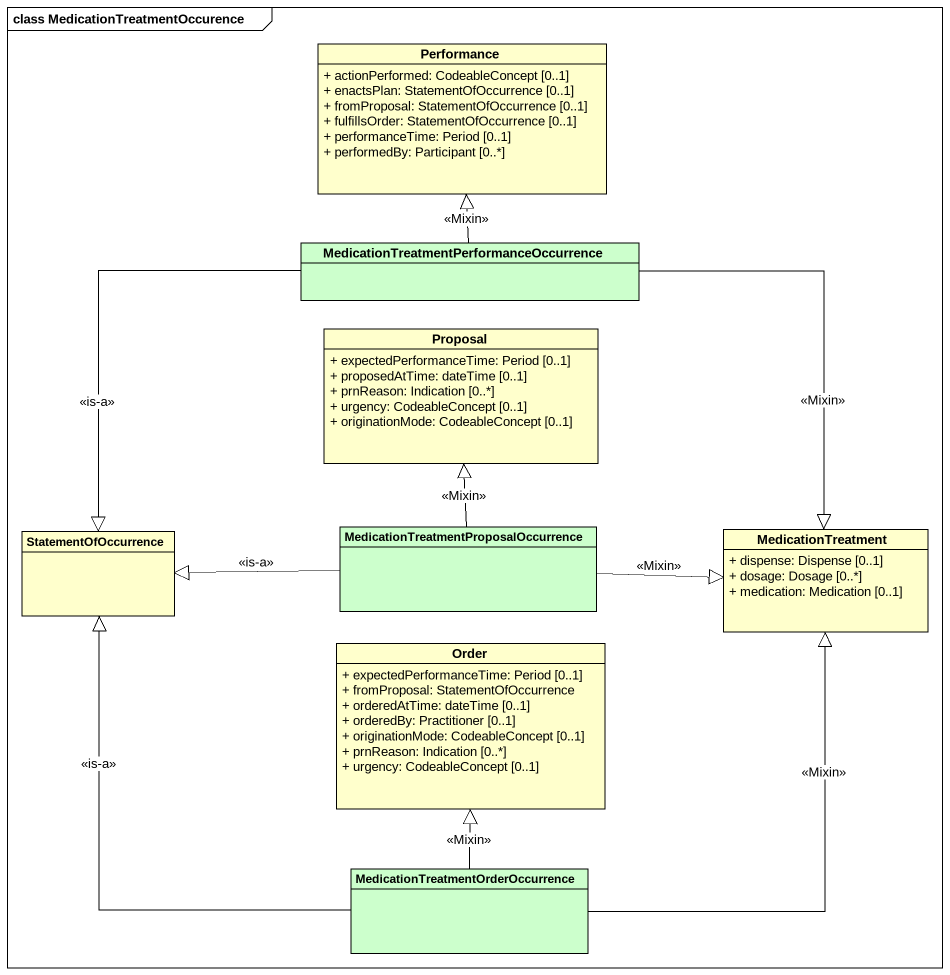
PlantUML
@startuml
mainframe class MedicationTreatmentOccurence
hide circle
hide empty members
skinparam classAttributeIconSize 0
class Performance {
  + actionPerformed: CodeableConcept [0..1]
  + enactsPlan: StatementOfOccurrence [0..1]
  + fromProposal: StatementOfOccurrence [0..1]
  + fulfillsOrder: StatementOfOccurrence [0..1]
  + performanceTime: Period [0..1]
  + performedBy: Participant [0..*]
}
class "MedicationTreatmentPerformanceOccurrence" as MedicationTreatmentPerforman #CCFFCC
class Proposal {
  + expectedPerformanceTime: Period [0..1]
  + proposedAtTime: dateTime [0..1]
  + prnReason: Indication [0..*]
  + urgency: CodeableConcept [0..1]
  + originationMode: CodeableConcept [0..1]
}
class StatementOfOccurrence
class "MedicationTreatmentProposalOccurrence" as MedicationTreatmentProposalO #CCFFCC
class MedicationTreatment {
  + dispense: Dispense [0..1]
  + dosage: Dosage [0..*]
  + medication: Medication [0..1]
}
class Order {
  + expectedPerformanceTime: Period [0..1]
  + fromProposal: StatementOfOccurrence
  + orderedAtTime: dateTime [0..1]
  + orderedBy: Practitioner [0..1]
  + originationMode: CodeableConcept [0..1]
  + prnReason: Indication [0..*]
  + urgency: CodeableConcept [0..1]
}
class "MedicationTreatmentOrderOccurrence" as MedicationTreatmentOrderOccu #CCFFCC
MedicationTreatmentPerforman -up-|> Performance : <<Mixin>>
MedicationTreatmentPerforman --|> StatementOfOccurrence : <<is-a>>
MedicationTreatmentPerforman --|> MedicationTreatment : <<Mixin>>
MedicationTreatmentProposalO -up-|> Proposal : <<Mixin>>
MedicationTreatmentProposalO -left-|> StatementOfOccurrence : <<is-a>>
MedicationTreatmentProposalO -right-|> MedicationTreatment : <<Mixin>>
MedicationTreatmentOrderOccu -up-|> StatementOfOccurrence : <<is-a>>
MedicationTreatmentOrderOccu -up-|> MedicationTreatment : <<Mixin>>
MedicationTreatmentOrderOccu -up-|> Order : <<Mixin>>
@enduml
